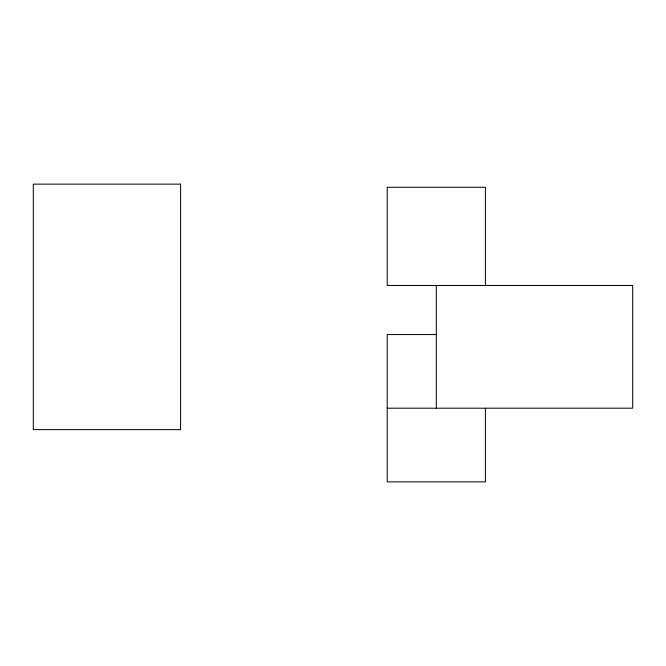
<?xml version="1.0" encoding="UTF-8"?>
<svg xmlns="http://www.w3.org/2000/svg" width="666" height="666" viewBox="0 0 666 666"><rect width="100%" height="100%" fill="white"/><g stroke="black" fill="none" stroke-linecap="round" stroke-linejoin="round"><path stroke-width="1" d="M436.313 334.565L387.212 334.565L387.212 481.859L485.406 481.859L485.406 408.208M387.212 408.208L632.7 408.208L632.7 285.473L387.212 285.473L387.212 187.279L485.406 187.279L485.406 285.473M436.313 285.473L436.313 408.208M180.594 184.141L33.3 184.141L33.3 429.628L180.594 429.628L180.594 184.141"/></g></svg>
